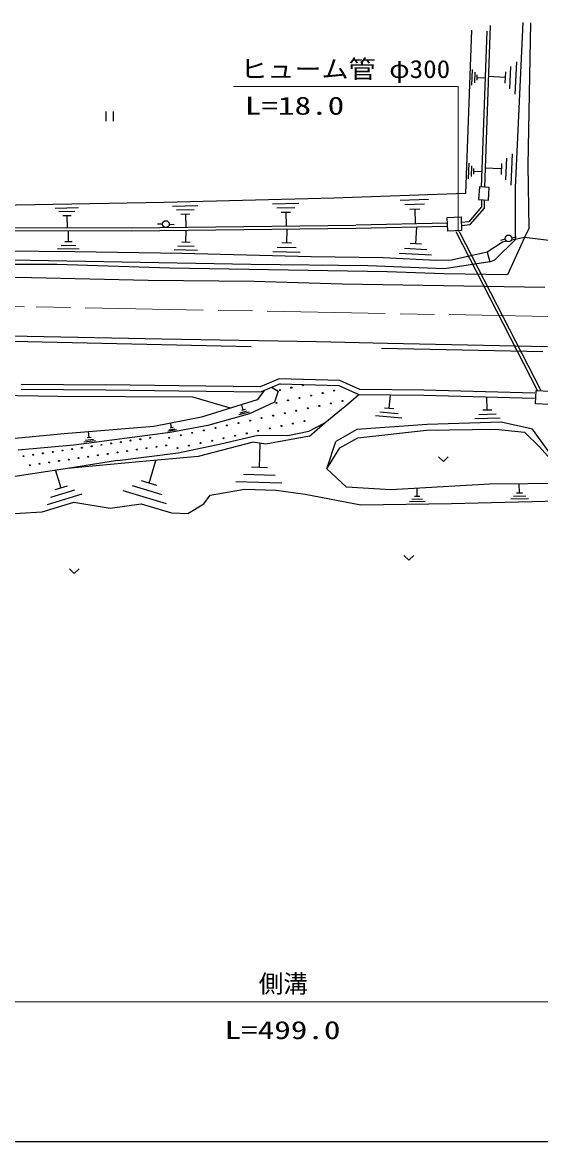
# Model space of a CAD drawing. Units: millimetres, scale not verified. Extents: x 40000 to 680000, y 20000 to 380000.
# Drawn here: x 293031 to 345700, y 205000 to 318770 of the extents above; entities that cross this region are included whole.
import ezdxf
from ezdxf.enums import TextEntityAlignment as Align

# ---------------------------------------------------------------- set-up
doc = ezdxf.new("R2010")
doc.units = ezdxf.units.MM
doc.header["$LTSCALE"] = 1000
doc.linetypes.add('CHAIN', pattern=[18.5, 12, -1.5, 3.5, -1.5])
for name, color, linetype, lineweight in [('M-BGD', 7, 'Continuous', 25), ('M-BMK', 2, 'CHAIN', 13), ('M-STR-HTXT', 7, 'Continuous', 13), ('M-TTL-BAND', 7, 'Continuous', 25)]:
    doc.layers.add(name, color=color, linetype=linetype, lineweight=lineweight)
doc.styles.add('ＭＳ ゴシック', font='')
doc.styles.get('ＭＳ ゴシック').set_extended_font_data('MS Gothic')

# ---------------------------------------------------------------- blocks, each defined once
blk = doc.blocks.new('BUHIN27')
at = {"color": 7, "linetype": 'Continuous', "lineweight": 25}
for p, q in [((-427, 869), (964, 95)), ((16, 28), (-389, -699)), ((617, -18), (-344, 517)), ((-229, 164), (260, -108))]:
    blk.add_line(p, q, dxfattribs=at)
blk = doc.blocks.new('BUHIN63')
at = {"color": 7, "linetype": 'Continuous', "lineweight": 25}
blk.add_circle((0, 0), 49.8, dxfattribs=at)
blk = doc.blocks.new('BUHIN62')
at = {"color": 7, "linetype": 'Continuous', "lineweight": 25}
blk.add_circle((0, 0), 49.8, dxfattribs=at)
blk = doc.blocks.new('BUHIN69')
at = {"color": 7, "linetype": 'Continuous', "lineweight": 25}
for p, q in [((620, 116), (-271, 570)), ((-619, -114), (272, -568))]:
    blk.add_line(p, q, dxfattribs=at)
blk = doc.blocks.new('BUHIN70')
at = {"color": 7, "linetype": 'Continuous', "lineweight": 25}
blk.add_lwpolyline([(439, 338), (-209, 107), (-15, -553)], dxfattribs=at)
blk = doc.blocks.new('BUHIN169')
at = {"color": 7, "linetype": 'Continuous', "lineweight": 25}
blk.add_circle((0, 0), 348, dxfattribs=at)

msp = doc.modelspace()

# ---------------------------------------------------------------- linework, layer by layer
at = {"layer": 'M-BGD'}
for p, q in [((343132, 301995), (343937, 318770)), ((344440, 304261), (344711, 318735)), ((338661, 317982), (338050, 301378)), ((339698, 302028), (340263, 317884)), ((340583, 318447), (339998, 302011)), ((342562, 312024), (342671, 314290)), ((343247, 314766), (343090, 311486)), ((342097, 313177), (340383, 313260)), ((342125, 313754), (342070, 312601)), ((342158, 302754), (342263, 304952)), ((342822, 305413), (342669, 302233)), ((341707, 303873), (340045, 303953)), ((341734, 304432), (341680, 303314)), ((344535, 297821), (344440, 304261)), ((339475, 302040), (339403, 300769)), ((340471, 301984), (339475, 302040)), ((340399, 300712), (340471, 301984)), ((343144, 296709), (343132, 301995)), ((307436, 300473), (286834, 300098)), ((324697, 300900), (307436, 300473)), ((318455, 300327), (321141, 300394)), ((338050, 301378), (324697, 300900)), ((331432, 300693), (334316, 300796)), ((339403, 300769), (340399, 300712)), ((339708, 300751), (339696, 300007)), ((339994, 299893), (340008, 300734)), ((296346, 299902), (298734, 299946)), ((298369, 299537), (296719, 299507)), ((308282, 300105), (310868, 300169)), ((310476, 299724), (308689, 299680)), ((309141, 299281), (310051, 299304)), ((309596, 299292), (309629, 297941)), ((320734, 299931), (318878, 299885)), ((319348, 299472), (320292, 299495)), ((319820, 299483), (319855, 298080)), ((333884, 300295), (331892, 300224)), ((332401, 299785), (333415, 299821)), ((332908, 299803), (332962, 298296)), ((339696, 300007), (338404, 298509)), ((338555, 298225), (339994, 299893)), ((297134, 299136), (297974, 299152)), ((297554, 299144), (297577, 297896)), ((304138, 297888), (326910, 298166)), ((307261, 298262), (306761, 298260)), ((307960, 298245), (308459, 298219)), ((336245, 298369), (326907, 298166)), ((336217, 298947), (337617, 299001)), ((336272, 297544), (336217, 298947)), ((337617, 299001), (337672, 297599)), ((338404, 298509), (337640, 298420)), ((337652, 298119), (338555, 298225)), ((291385, 297910), (304142, 297888)), ((291392, 297610), (304141, 297589)), ((297715, 296463), (297730, 297607)), ((304141, 297589), (326913, 297866)), ((309656, 296407), (309686, 297654)), ((319906, 296338), (319941, 297794)), ((326913, 297866), (336252, 298070)), ((333024, 296268), (333110, 297982)), ((337672, 297599), (336272, 297544)), ((337085, 297507), (345350, 281389)), ((337425, 297501), (345680, 281403)), ((342777, 296882), (343265, 296988)), ((344055, 296892), (344535, 297821)), ((296957, 296126), (298469, 296106)), ((298100, 296458), (297330, 296468)), ((308826, 296048), (310475, 296009)), ((310076, 296397), (309237, 296417)), ((318937, 295920), (320861, 295874)), ((320396, 296327), (319416, 296350)), ((331869, 295806), (334135, 295692)), ((333601, 296239), (332447, 296297)), ((341836, 296445), (340282, 295426)), ((341058, 294629), (343144, 296709)), ((342095, 296724), (341609, 296604)), ((342229, 296524), (341836, 296445)), ((344055, 296892), (342322, 293107)), ((344055, 296892), (342734, 296626)), ((346521, 296594), (344055, 296892)), ((298366, 295453), (291150, 295498)), ((298800, 295733), (296611, 295762)), ((309230, 295263), (298366, 295453)), ((310831, 295598), (308444, 295655)), ((322385, 294948), (309230, 295263)), ((321277, 295395), (318492, 295462)), ((329705, 294830), (322385, 294948)), ((335078, 294560), (329705, 294830)), ((334610, 295115), (331331, 295280)), ((340282, 295426), (336645, 294606)), ((340282, 295426), (340539, 294421)), ((316242, 294153), (291958, 294607)), ((296515, 294167), (291973, 294157)), ((308023, 293780), (296515, 294167)), ((330091, 293425), (308023, 293780)), ((328145, 294011), (316242, 294153)), ((335917, 293702), (328145, 294011)), ((336645, 294606), (335078, 294560)), ((340539, 294421), (335917, 293702)), ((340539, 294421), (341058, 294629)), ((285895, 292988), (293943, 292835)), ((293943, 292835), (305815, 292570)), ((305815, 292570), (316583, 292453)), ((316583, 292453), (325539, 292189)), ((335873, 293202), (330091, 293425)), ((342322, 293107), (335873, 293202)), ((325539, 292189), (346112, 291852)), ((281110, 287032), (293511, 286884)), ((293511, 286884), (307230, 286587)), ((316272, 285789), (290330, 286367)), ((307230, 286587), (322923, 286348)), ((322923, 286348), (330143, 286170)), ((345920, 285276), (329542, 285614)), ((330143, 286170), (346407, 285836)), ((319129, 282549), (317203, 281733)), ((325293, 282360), (319129, 282549)), ((327325, 281455), (325293, 282360)), ((292894, 281983), (301515, 281916)), ((292899, 281483), (301511, 281416)), ((301509, 281416), (308921, 281328)), ((308927, 281828), (301515, 281916)), ((308921, 281328), (317301, 281232)), ((317203, 281733), (308927, 281828)), ((317623, 281368), (316907, 280398)), ((319223, 282045), (317301, 281232)), ((318355, 281678), (319028, 281267)), ((319028, 281267), (318665, 280151)), ((319223, 282045), (325179, 281864)), ((325179, 281864), (327216, 280956)), ((333829, 281368), (327325, 281455)), ((345108, 281083), (333829, 281368)), ((345179, 279988), (345234, 281347)), ((345234, 281347), (346635, 281290)), ((296628, 280731), (289878, 280846)), ((310360, 280683), (296628, 280731)), ((314182, 279551), (310360, 280683)), ((316907, 280398), (311233, 278635)), ((315473, 279354), (315318, 279905)), ((318665, 280151), (316108, 278985)), ((325961, 279868), (327216, 280956)), ((327216, 280956), (333823, 280868)), ((330320, 279523), (330439, 280922)), ((333817, 280868), (345095, 280583)), ((340282, 279351), (340239, 280703)), ((346580, 279932), (345179, 279988)), ((316108, 278985), (311892, 277796)), ((316097, 279159), (315044, 278862)), ((315158, 279085), (315885, 279291)), ((315658, 279406), (315288, 279302)), ((323758, 278061), (325462, 279449)), ((325462, 279449), (325961, 279868)), ((331584, 278535), (328907, 278762)), ((329362, 279177), (331212, 279020)), ((330791, 279483), (329849, 279563)), ((339405, 278914), (341192, 278971)), ((340737, 279366), (339827, 279337)), ((306400, 277683), (297286, 276950)), ((311233, 278635), (306400, 277683)), ((311892, 277796), (308043, 277068)), ((308193, 277547), (308106, 278007)), ((322138, 277207), (323758, 278061)), ((322201, 276703), (323758, 278061)), ((334169, 277904), (327022, 277384)), ((341697, 278145), (334169, 277904)), ((341602, 278548), (339016, 278465)), ((344863, 277422), (341697, 278145)), ((297286, 276950), (289045, 276174)), ((308043, 277068), (298273, 275796)), ((300028, 276580), (299612, 276526)), ((299820, 276553), (299739, 277172)), ((308687, 277343), (307807, 277177)), ((307916, 277351), (308524, 277466)), ((308347, 277576), (308038, 277518)), ((313199, 275938), (316946, 276815)), ((316946, 276815), (320001, 276776)), ((322201, 276703), (317785, 275887)), ((320001, 276776), (322138, 277207)), ((327022, 277384), (324877, 276173)), ((325286, 275527), (327121, 276553)), ((327121, 276553), (334113, 277304)), ((334113, 277304), (341122, 277430)), ((341122, 277430), (344064, 277115)), ((344064, 277115), (345581, 275621)), ((348854, 271908), (344863, 277422)), ((298273, 275796), (292616, 275272)), ((300462, 276243), (299278, 276089)), ((299437, 276313), (300255, 276419)), ((308861, 275018), (313199, 275938)), ((316495, 276094), (310902, 274630)), ((317785, 275887), (316495, 276094)), ((317127, 273532), (317208, 275974)), ((323965, 273373), (324877, 276173)), ((323965, 273373), (325286, 275527)), ((345581, 275621), (348854, 271908)), ((302710, 274239), (297616, 273438)), ((302710, 274239), (308861, 275018)), ((310902, 274630), (304907, 274106)), ((305910, 271933), (306605, 274222)), ((297616, 273438), (290111, 272286)), ((296963, 271428), (296405, 273270)), ((304907, 274106), (297616, 273438)), ((317949, 273504), (316305, 273559)), ((325967, 271521), (323965, 273373)), ((306681, 271699), (305140, 272167)), ((319413, 271927), (314739, 272082)), ((315494, 272845), (318723, 272738)), ((299073, 270812), (295550, 269744)), ((295919, 270503), (298354, 271241)), ((297583, 271616), (296343, 271241)), ((307666, 269838), (303286, 271167)), ((304192, 271698), (307219, 270779)), ((312107, 270701), (315593, 271321)), ((315593, 271321), (318816, 271214)), ((318816, 271214), (321759, 270812)), ((321759, 270812), (327428, 269726)), ((330486, 271255), (325967, 271521)), ((340502, 271817), (330486, 271255)), ((333154, 270577), (333141, 271409)), ((348854, 271908), (340502, 271817)), ((343868, 270919), (343238, 270903)), ((343553, 270911), (343529, 271847)), ((295048, 269010), (298266, 269986)), ((298266, 269986), (301958, 269407)), ((301958, 269407), (305108, 269845)), ((305108, 269845), (308197, 268907)), ((309862, 268860), (311480, 269834)), ((311480, 269834), (312107, 270701)), ((327428, 269726), (336641, 269867)), ((333958, 270069), (332366, 270044)), ((332610, 270316), (333709, 270333)), ((333434, 270581), (332874, 270572)), ((336641, 269867), (347526, 270145)), ((344463, 270349), (342673, 270303)), ((342944, 270612), (344181, 270643)), ((290390, 268734), (295048, 269010)), ((308197, 268907), (309862, 268860))]:
    msp.add_line(p, q, dxfattribs=at)
at = {"layer": 'M-BMK'}
msp.add_line((366911, 288500), (293236, 289862), dxfattribs=at)
msp.add_lwpolyline([(270362, 289897), (275351, 289956), (280350, 289988), (285339, 289969), (290337, 289907), (291787, 289885), (293236, 289862)], dxfattribs=at)
at = {"layer": 'M-STR-HTXT'}
for p, q in [((337304, 312237), (314501, 312237)), ((337304, 297504), (337304, 312237)), ((71207, 219204), (567635, 219204))]:
    msp.add_line(p, q, dxfattribs=at)
at = {"layer": 'M-TTL-BAND'}
msp.add_line((40000, 205000), (579000, 205000), dxfattribs=at)

# ---------------------------------------------------------------- block references
at = {"layer": 'M-BGD', "rotation": 117}
for name, p in [('BUHIN27', (339289, 313165)), ('BUHIN69', (301892, 309219)), ('BUHIN27', (338944, 303631)), ('BUHIN169', (307611, 298264)), ('BUHIN169', (342435, 296808)), ('BUHIN62', (319191, 281390)), ('BUHIN62', (320365, 281639)), ('BUHIN62', (321539, 281888)), ('BUHIN62', (323549, 281088)), ('BUHIN62', (324723, 281337)), ('BUHIN62', (318853, 280091)), ('BUHIN62', (320027, 280340)), ('BUHIN62', (321201, 280590)), ('BUHIN62', (322375, 280839)), ('BUHIN62', (324385, 280039)), ('BUHIN62', (325559, 280288)), ('BUHIN62', (318516, 278793)), ('BUHIN62', (319690, 279042)), ('BUHIN62', (320863, 279291)), ('BUHIN62', (322037, 279540)), ('BUHIN62', (323211, 279790)), ('BUHIN62', (312647, 277547)), ('BUHIN62', (313820, 277796)), ('BUHIN62', (314994, 278045)), ('BUHIN62', (316168, 278294)), ('BUHIN62', (317342, 278543)), ('BUHIN62', (319352, 277743)), ('BUHIN62', (320526, 277993)), ('BUHIN62', (321700, 278242)), ('BUHIN63', (305019, 276402)), ('BUHIN63', (306009, 276545)), ('BUHIN62', (307951, 276550)), ('BUHIN62', (309125, 276799)), ('BUHIN62', (310299, 277048)), ('BUHIN62', (311473, 277297)), ('BUHIN62', (313483, 276497)), ('BUHIN62', (314657, 276747)), ('BUHIN62', (315830, 276996)), ('BUHIN62', (317004, 277245)), ('BUHIN62', (318178, 277494)), ('BUHIN63', (298092, 275396)), ('BUHIN63', (299082, 275539)), ('BUHIN63', (300071, 275683)), ('BUHIN63', (301061, 275827)), ('BUHIN63', (302051, 275970)), ('BUHIN63', (303040, 276114)), ('BUHIN63', (304030, 276258)), ('BUHIN63', (304668, 275340)), ('BUHIN63', (305658, 275484)), ('BUHIN63', (306648, 275628)), ('BUHIN63', (307637, 275771)), ('BUHIN62', (308787, 275500)), ('BUHIN62', (309961, 275750)), ('BUHIN62', (311135, 275999)), ('BUHIN62', (312309, 276248)), ('BUHIN63', (293144, 274677)), ('BUHIN63', (294134, 274821)), ('BUHIN63', (295123, 274964)), ('BUHIN63', (296113, 275108)), ('BUHIN63', (296751, 274190)), ('BUHIN63', (297102, 275252)), ('BUHIN63', (297741, 274334)), ('BUHIN63', (298731, 274478)), ('BUHIN63', (299720, 274622)), ('BUHIN63', (300710, 274765)), ('BUHIN63', (301699, 274909)), ('BUHIN63', (302689, 275053)), ('BUHIN63', (303679, 275196)), ('BUHIN70', (335817, 274358)), ('BUHIN63', (293783, 273759)), ('BUHIN63', (294772, 273903)), ('BUHIN63', (295762, 274047)), ('BUHIN70', (332301, 264347)), ('BUHIN70', (298307, 262987))]:
    msp.add_blockref(name, p, dxfattribs=at)

# ---------------------------------------------------------------- texts
at = {"layer": 'M-STR-HTXT', "style": 'ＭＳ ゴシック'}
for s, width, p in [('ヒューム管 φ300', 1.1, (315185, 312562)), ('L=18.0', 1.35, (315641, 308836)), ('L=499.0', 1.35, (313577, 214874))]:
    msp.add_text(s, height=1833, dxfattribs=dict(at, width=width)).set_placement(p, align=Align.BOTTOM_LEFT)
msp.add_text('側溝', height=1833, dxfattribs=at).set_placement((317046, 219581), align=Align.BOTTOM_LEFT)

doc.saveas('drawing.dxf')
